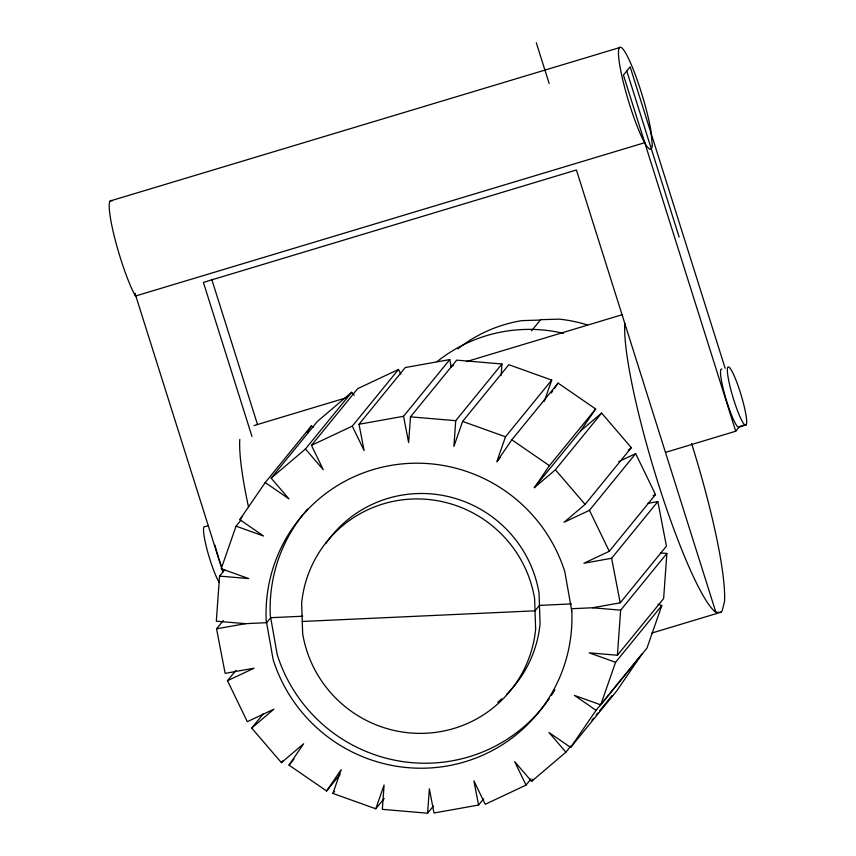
<?xml version="1.0" encoding="UTF-8"?>
<svg xmlns="http://www.w3.org/2000/svg" width="856" height="856" viewBox="0 0 856 856"><rect width="100%" height="100%" fill="white"/><g stroke="black" fill="none" stroke-linecap="round" stroke-linejoin="round"><path stroke-width="1.28" d="M224.593 569.914L219.553 576.099L216.322 621.178L245.501 623.66L266.612 622.687L270.689 617.69L302.692 616.224M501.135 375.57L501.958 363.982L456.708 360.141L410.484 416.84L408.633 442.595L403.561 416.294L449.785 359.584L451.24 367.096M263.466 713.626L251.696 728.06L281.41 762.653L303.645 743.746L289.007 765.114L326.585 790.976L341.212 769.619L332.92 793.426L375.795 808.802L384.098 784.995L382.343 809.359L427.604 813.2L429.348 788.836L434.013 812.997L478.558 805.047L483.597 798.862M501.958 363.982L455.734 420.681L453.894 446.436L462.615 421.409L508.839 364.71L551.713 380.085L544.298 401.357M658.039 604.24L661.795 605.588L615.571 662.298L589.249 652.85L617.411 655.247L620.643 610.168L666.867 553.457L660.468 552.912M666.867 553.457L663.635 598.537L617.411 655.247M746.411 424.469L746.721 422.308A30.452 4.216 73.2 0 0 733.827 375.003A30.452 4.216 73.2 0 0 729.59 384.633A30.452 4.216 73.2 0 0 745.383 425.346L746.411 424.469L739.552 426.534M241.092 519.977L236.053 526.162L221.223 568.705L248.732 578.581L219.553 576.099M551.713 380.085L505.489 436.795L496.769 461.812L511.845 439.802L558.069 383.092L595.648 408.965L580.571 430.975L534.347 487.685L555.394 469.784L601.618 413.074L631.332 447.667L585.108 504.377L564.061 522.278L589.452 510.326L635.676 453.616L655.503 494.575L609.279 551.285L583.888 563.237L611.612 558.283L657.836 501.584L666.428 546.117L620.204 602.827L592.48 607.771L571.369 608.734M478.558 805.047L473.903 780.886L485.234 804.298L526.044 785.091L514.702 761.669L531.608 781.346L565.891 752.189L548.996 732.511L570.642 747.416L616.866 690.717L642.289 653.599L596.065 710.298L574.419 695.404L600.741 704.841L615.571 662.298M661.795 605.588L646.965 648.131L600.741 704.841M236.053 526.162L263.573 536.027L239.798 519.667L265.221 482.549L311.445 425.839L313.606 427.326M306.962 432.398L311.445 425.839M551.285 393L552.794 390.796M554.303 388.592L558.069 383.092M534.347 487.685L549.424 465.664L595.648 408.965M570.642 747.416L596.065 710.298M265.221 482.549L288.996 498.909L271.159 478.151L317.383 421.441L351.666 392.283L354.213 395.258M239.798 519.667L242.323 516.575M271.159 478.151L305.442 448.993L351.666 392.283M305.442 448.993L323.279 469.751L311.466 445.355L357.69 388.645L398.5 369.439L400.747 374.083M311.466 445.355L352.276 426.138L398.5 369.439M352.276 426.138L364.089 450.545L359.017 424.244L405.241 367.545L449.785 359.584M251.696 728.06L273.92 709.153L247.32 721.683L227.493 680.723L254.093 668.194L225.139 673.362L216.547 628.828L223.277 620.579M227.493 680.723L235.892 670.409M531.544 330.844L540.639 319.684L559.022 319.138A141.689 139.721 39.2 0 1 587.473 324.98M497.614 460.785L500.129 457.693M281.41 762.653L283.09 760.588M289.007 765.114L294.047 758.919M326.585 790.976L340.035 774.477M332.92 793.426L334.6 791.361M375.795 808.802L384.194 798.498M665.519 452.375L735.721 431.231L739.103 427.091L745.961 425.025M427.604 813.2L433.489 805.978M526.044 785.091L531.084 778.896M531.608 781.346L533.288 779.292M565.891 752.189L570.941 746.004M591.945 720.228L593.625 718.173M596.15 715.081L597.83 713.016M599.51 710.951L612.115 695.489M651.983 633.001L721.052 612.211L722.132 610.895L724.476 601.832A157.472 21.817 73.2 0 0 691.605 443.569M580.571 430.975L601.618 413.074M628.325 450.224L631.332 447.667M739.103 427.091L738.525 427.411A30.452 4.216 73.2 0 1 725.289 396.553A30.452 4.216 73.2 0 1 721.865 369.139M618.749 461.587L635.676 453.616M653.085 495.71L655.503 494.575M110.189 200.978L619.434 47.658M112.189 200.925A53.414 7.404 73.2 0 0 113.324 232.318A53.414 7.404 73.2 0 0 133.525 292.452L135.505 296.015L644.75 142.685M254.007 425.56L346.091 397.837M450.984 366.25L453.541 365.48M466.327 361.639L622.376 314.655M208.468 525.595L204.862 526.675A30.452 4.216 73.2 0 0 206.917 549.06A30.452 4.216 73.2 0 0 219.35 582.604M359.017 424.244L403.561 416.294M647.757 503.382L657.836 501.584M216.547 628.828L245.501 623.66M571.455 603.919L539.451 605.385L535.021 610.82L302.254 621.477M540.339 320.058L521.967 320.615A141.689 139.721 39.2 0 0 457.896 348.841M624.816 323.461A157.472 21.817 73.2 0 0 658.071 482.977A157.472 21.817 73.2 0 0 715.905 612.35L721.052 612.211M410.484 416.84L455.734 420.681M592.48 607.771L620.643 610.168M462.615 421.409L505.489 436.795M511.845 439.802L549.424 465.664M555.394 469.784L585.108 504.377M589.452 510.326L609.279 551.285M725.16 368.262L630.123 66.832L623.425 75.061L735.721 431.231M626.774 70.952L679.15 237.069M536.316 42.8L549.156 83.503M715.905 612.35L576.42 169.991L203.396 282.384L251.996 436.528M211.71 279.259L257.495 424.48M135.023 293.415L222.881 572.054M134.724 293.512L135.505 296.015M611.612 558.283L620.204 602.827M437.127 361.585A149.768 147.671 39.2 0 1 563.515 333.337M221.105 565.217A30.452 4.216 73.2 0 1 219.029 559.161M218.622 557.919A30.452 4.216 73.2 0 1 215.017 545.283M248.465 506.88A157.472 21.817 73.2 0 1 239.808 439.385M501.744 698.881A118.214 116.555 39.2 0 1 497.711 702.284M325.943 543.346A118.214 116.555 39.2 0 1 448.384 496.598A118.214 116.555 39.2 0 1 539.045 593.122L540.072 623.724A118.214 116.555 39.2 0 1 506.591 694.334M549.156 698.764A153.802 151.651 39.2 0 1 400.522 761.241A153.802 151.651 39.2 0 1 277.216 654.626L270.271 615.325A153.802 151.651 39.2 0 1 307.625 509.106M554.902 689.829A153.802 151.651 39.2 0 1 551.392 695.457M652.326 145.595L651.416 149.115L649.415 149.169L646.462 145.766L642.76 139.132A53.414 7.404 73.2 0 1 620.14 67.389A53.414 7.404 73.2 0 1 628.09 57.641A53.414 7.404 73.2 0 1 650.71 129.384L652.326 145.595M571.797 611.098L564.842 571.797A153.802 151.651 39.2 0 0 392.369 465.172A153.802 151.651 39.2 0 0 266.195 620.332L273.139 659.623A153.802 151.651 39.2 0 0 445.612 766.248A153.802 151.651 39.2 0 0 571.797 611.098M535.631 629.16L534.604 598.569A118.214 116.555 39.2 0 0 414.7 498.952A118.214 116.555 39.2 0 0 301.644 603.148L302.671 633.74A118.214 116.555 39.2 0 0 422.575 733.357A118.214 116.555 39.2 0 0 535.631 629.16"/></g></svg>
